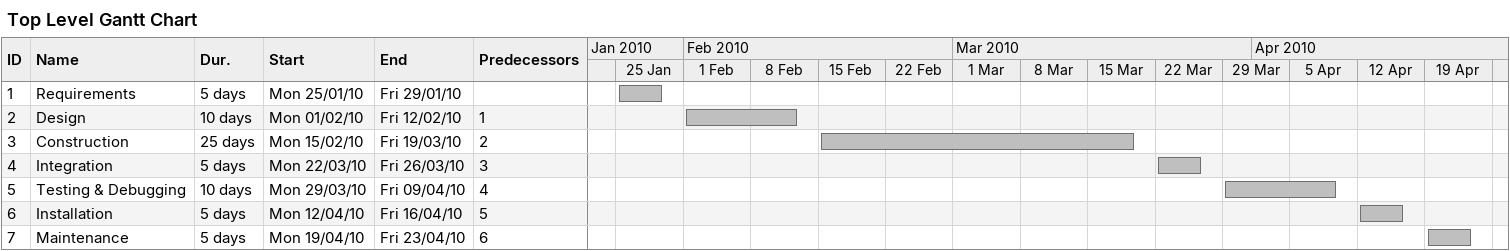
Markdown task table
Top Level Gantt Chart

| ID | Task | Duration | Start | Finish | Predecessors |
|---|---|---|---|---|---|
| 1 | Requirements | 5d | 2010-01-25 | 2010-01-29 |  |
| 2 | Design | 10d | 2010-02-01 | 2010-02-12 | 1 |
| 3 | Construction | 25d | 2010-02-15 | 2010-03-19 | 2 |
| 4 | Integration | 5d | 2010-03-22 | 2010-03-26 | 3 |
| 5 | Testing & Debugging | 10d | 2010-03-29 | 2010-04-09 | 4 |
| 6 | Installation | 5d | 2010-04-12 | 2010-04-16 | 5 |
| 7 | Maintenance | 5d | 2010-04-19 | 2010-04-23 | 6 |
